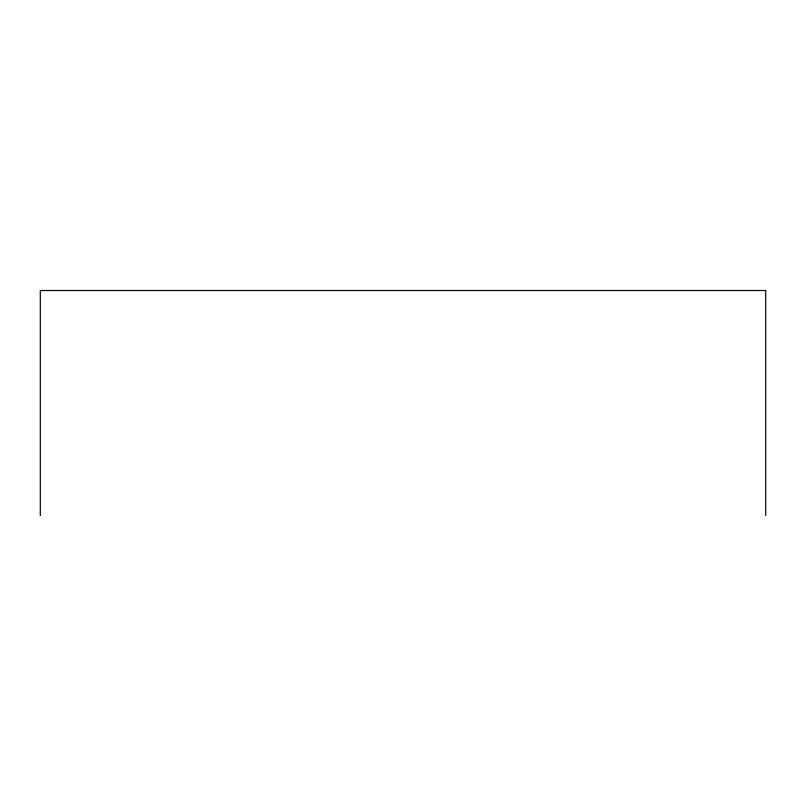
<?xml version="1.0" encoding="UTF-8"?>
<svg xmlns="http://www.w3.org/2000/svg" width="806" height="806" viewBox="0 0 806 806"><rect width="100%" height="100%" fill="white"/><g stroke="black" fill="none" stroke-linecap="round" stroke-linejoin="round"><path stroke-width="1.21" d="M765.7 515.487L765.7 290.513L40.3 290.513L40.3 515.487"/></g></svg>
